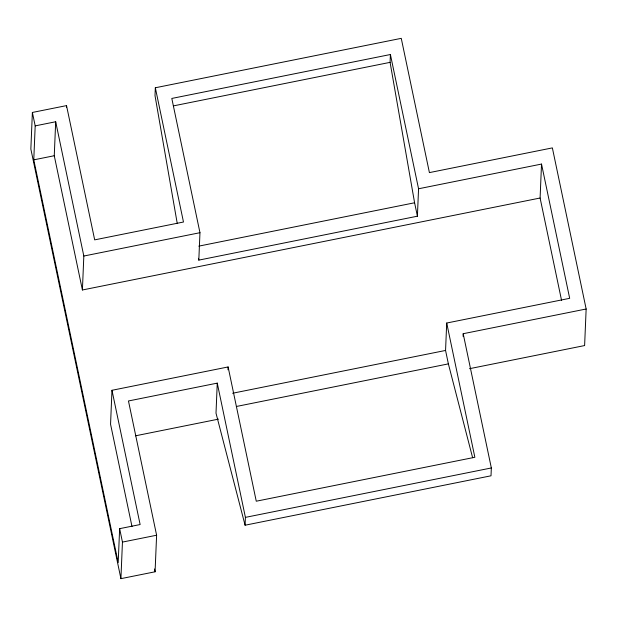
<?xml version="1.0" encoding="UTF-8"?>
<svg xmlns="http://www.w3.org/2000/svg" width="617" height="617" viewBox="0 0 617 617"><rect width="100%" height="100%" fill="white"/><g stroke="black" fill="none" stroke-linecap="round" stroke-linejoin="round"><path stroke-width="0.93" d="M155.33 87.768L183.48 222.02L94.679 239.866L66.528 105.607L32.377 112.456L30.85 149.029L120.917 578.653L155.075 571.789L156.61 535.224L128.459 400.973L217.261 383.126L245.412 517.378L245.088 525.214L491.009 475.8L491.34 467.964L463.19 333.712L586.15 309.001L552.369 147.895L429.409 172.606L401.258 38.347L155.33 87.768L155.006 95.596L177.272 223.601M198.435 258.33L198.813 260.119L417.408 216.197L418.557 188.771L541.525 164.068L569.676 298.32L446.708 323.03L474.859 457.282L256.263 501.212L228.113 366.953L111.978 390.291L140.128 524.543L119.636 528.661L118.194 562.619L33.773 159.849L35.192 125.876L32.377 112.456M541.525 164.068L540.099 198.018L82.408 289.982L54.265 155.731L55.684 121.757L35.192 125.876M66.443 107.535L66.528 105.607M82.408 289.982L83.827 256.032L55.684 121.757M111.978 390.291L110.559 424.241L131.999 526.579M120.917 578.653L122.451 542.088L119.636 528.661M198.813 260.119L199.962 232.702L171.811 98.442L390.407 54.52L418.557 188.771M217.261 383.126L216.004 413.159L245.088 525.214M227.989 369.791L228.113 366.953M417.408 216.197L414.593 202.769L390.083 62.356L390.407 54.52M472.614 457.691L448.374 363.876L445.559 350.448L446.708 323.03M463.082 336.319L463.19 333.712M586.15 309.001L584.615 345.559L469.483 368.696M173.362 105.9L390.083 62.356M33.773 159.849L54.265 155.731M83.827 256.032L199.962 232.702M198.821 246.129L414.593 202.769M232.617 393.237L445.559 350.448M236.373 406.48L448.374 363.876M135.416 435.826L218.464 419.136M122.451 542.088L156.61 535.224M245.412 517.378L491.34 467.964M540.099 198.018L561.555 300.356M154.481 568.974L155.075 571.789"/></g></svg>
